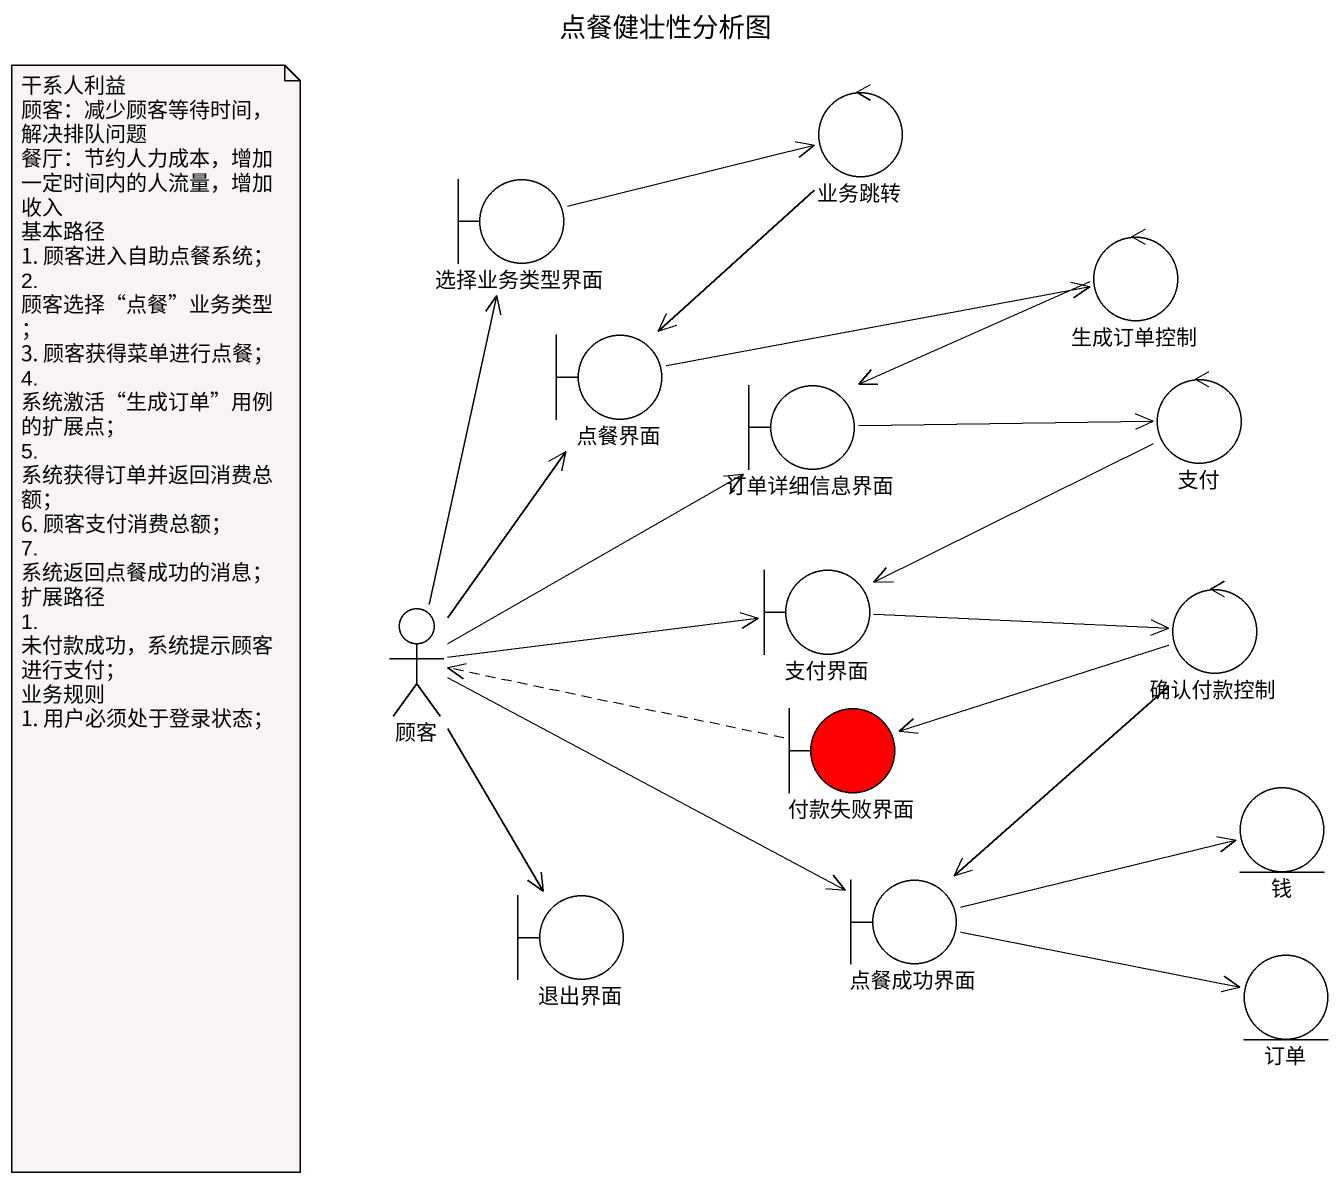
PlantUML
@startuml
title 点餐健壮性分析图
control 业务跳转
boundary 选择业务类型界面
control 生成订单控制
boundary 点餐界面
boundary 订单详细信息界面
control 支付
actor 顾客
boundary 支付界面
control 确认付款控制
boundary 付款失败界面 #FF0000
entity 钱
boundary 点餐成功界面
boundary 退出界面
entity 订单
业务跳转 --> 点餐界面
选择业务类型界面 -right-> 业务跳转
生成订单控制 -left-> 订单详细信息界面
点餐界面 -right-> 生成订单控制
订单详细信息界面 -right-> 支付
支付 -left-> 支付界面
顾客 -up-> 选择业务类型界面
顾客 -up-> 点餐界面
顾客 -up-> 订单详细信息界面
顾客 -right-> 支付界面
顾客 -right-> 点餐成功界面
顾客 --> 退出界面
支付界面 -right-> 确认付款控制
确认付款控制 -left-> 付款失败界面
确认付款控制 --> 点餐成功界面
付款失败界面 .left.> 顾客
点餐成功界面 -right-> 钱
点餐成功界面 -right-> 订单
note as N1
  干系人利益
  顾客：减少顾客等待时间，解决排队问题
  餐厅：节约人力成本，增加一定时间内的人流量，增加收入
  基本路径
  1. 顾客进入自助点餐系统；
  2. 顾客选择“点餐”业务类型；
  3. 顾客获得菜单进行点餐；
  4. 系统激活“生成订单”用例的扩展点；
  5. 系统获得订单并返回消费总额；
  6. 顾客支付消费总额；
  7. 系统返回点餐成功的消息；
  扩展路径
  1. 未付款成功，系统提示顾客进行支付；
  业务规则
  1. 用户必须处于登录状态；
end note
@enduml
